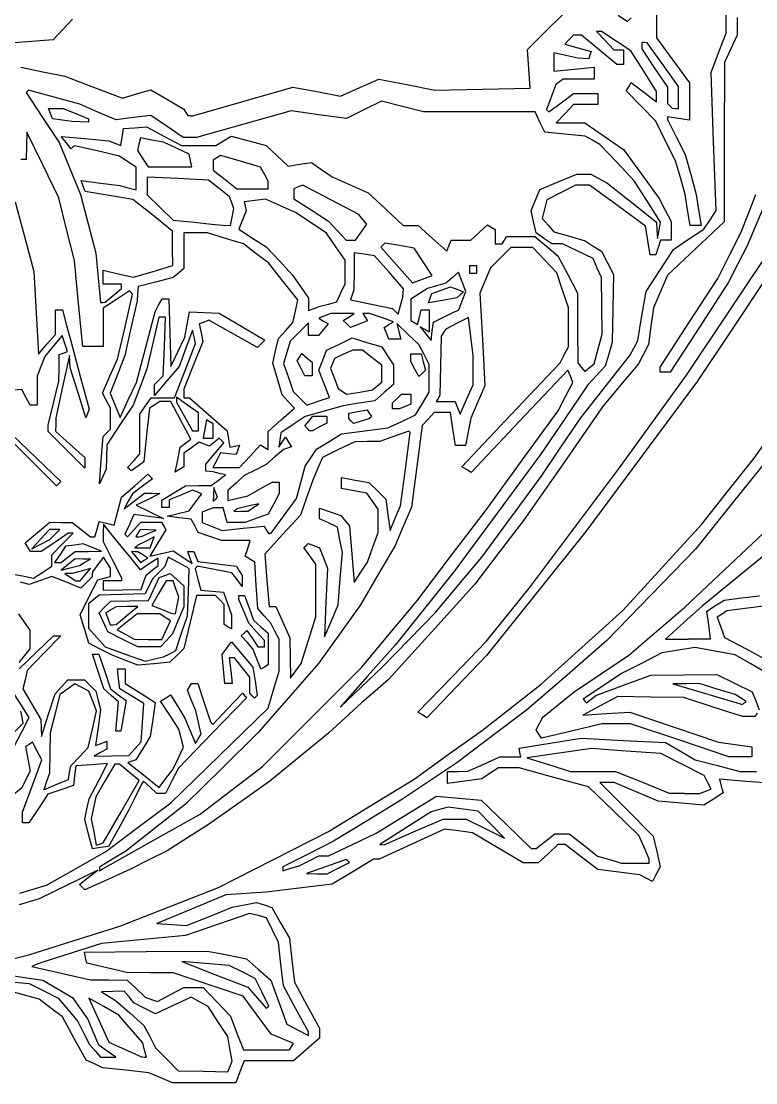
# Model space of a CAD drawing. Extents: x 6 to 570, y 20 to 823.
# Drawn here: x 351.6 to 488, y 41.5 to 238.6 of the extents above; entities that cross this region are included whole.
import ezdxf

# ---------------------------------------------------------------- set-up
doc = ezdxf.new("R2010")
doc.units = 0
doc.layers.add('Layer_1', color=7, linetype='CONTINUOUS')

msp = doc.modelspace()

# ---------------------------------------------------------------- linework, layer by layer
at = {"layer": 'Layer_1', "color": 7}
for points in [[(361.080067, 239.054989), (357.479407, 235.186436), (353.464935, 234.868241), (349.45038, 234.550856)], [(484.481798, 239.319949), (484.481798, 237.678034), (484.481798, 236.036119), (483.315405, 233.506789), (482.149013, 230.977466), (482.124938, 216.194276), (482.100863, 201.411086), (476.851853, 196.465166), (471.60285, 191.519171), (470.294235, 188.457754), (468.985538, 185.396336), (468.504233, 182.003786), (468.02292, 178.611161), (467.10321, 176.832566), (466.183418, 175.053971), (462.85314, 171.040939), (459.52287, 167.027831), (452.176673, 156.482981), (444.830475, 145.938124), (440.309303, 140.037866), (435.788205, 134.137526), (427.784805, 125.280304), (419.781413, 116.423164), (417.265665, 114.253016), (414.749918, 112.082944), (411.6885, 109.250051), (408.627082, 106.417234), (403.184512, 101.983076), (397.742017, 97.548926), (391.959315, 93.444461), (386.176695, 89.339974), (382.434937, 86.981299), (378.693172, 84.622624), (375.29163, 82.893724), (371.89008, 81.164824), (367.645957, 79.244299), (363.401917, 77.323774), (362.894092, 77.831599), (362.386267, 78.339424), (364.076872, 79.678924), (365.76756, 81.018499), (360.32499, 78.337924), (354.882495, 75.657349), (351.187342, 74.570749)], [(351.491325, 230.103761), (355.573215, 229.278304), (359.655105, 228.452929), (365.012587, 226.400734), (370.369987, 224.348456), (373.007782, 225.139121), (375.645585, 225.929786), (378.705157, 224.136731), (381.764722, 222.343751), (382.145595, 221.727454), (382.526467, 221.111951), (382.997325, 221.111951), (382.995315, 221.109064), (383.46618, 221.109064), (392.746455, 223.761169), (402.026805, 226.413274), (406.435252, 225.584846), (410.843692, 224.756411), (414.42378, 226.336376), (418.003875, 227.916341), (423.184335, 226.869514), (428.364802, 225.822604), (437.208922, 226.017056), (446.053042, 226.211509), (445.818412, 229.815386), (445.583782, 233.419339), (448.880152, 236.693044), (452.176597, 239.966674)], [(469.539758, 239.820266), (469.531733, 237.684101), (469.523708, 235.547854), (472.585125, 231.389231), (475.646543, 227.230601), (475.646543, 223.753766), (475.646543, 220.276849), (473.605598, 220.576564), (471.564653, 220.876271), (471.564653, 220.631201), (471.564653, 220.386131), (473.205443, 217.148179), (474.846233, 213.910226), (475.880685, 210.197554), (476.915138, 206.484881), (477.361095, 203.593571), (477.807045, 200.702261), (476.786573, 200.702261), (475.7661, 200.702261), (475.3089, 203.593571), (474.851693, 206.484881), (473.960828, 209.596196), (473.069963, 212.707511), (471.227408, 216.399371), (469.384935, 220.091231), (466.653683, 222.919069), (463.922438, 225.746981), (464.383658, 226.493456), (464.844878, 227.239924), (467.184173, 225.455704), (469.523468, 223.671409), (469.523468, 224.623901), (469.523468, 225.576319), (467.14938, 229.371746), (464.775293, 233.167264), (462.06156, 234.963056), (459.347903, 236.758924), (458.87463, 236.758924), (458.401358, 236.758924), (459.999158, 235.058111), (461.596965, 233.357374), (462.498833, 233.357374), (463.400708, 233.357374), (463.400708, 231.996694), (463.400708, 230.636089), (462.794858, 230.636089), (462.189, 230.636089), (458.895923, 233.357374), (455.60277, 236.078584), (454.875585, 236.078584), (454.1484, 236.078584), (453.316193, 235.246376), (452.483903, 234.414086), (454.93191, 233.715829), (457.379843, 233.017564), (457.15887, 232.336984), (456.937905, 231.656404), (455.917433, 231.712654), (454.89696, 231.768904), (452.685908, 232.276729), (450.474938, 232.784554), (450.474938, 231.078836), (450.474938, 229.373201), (454.21662, 229.759699), (457.958378, 230.146189), (457.958378, 229.030504), (457.958378, 227.914894), (455.06706, 227.906869), (452.175675, 227.898844), (451.495088, 227.399051), (450.814508, 226.899266), (449.975955, 224.563024), (449.137395, 222.226781), (449.344703, 222.019474), (449.55201, 221.812166), (451.84647, 223.504946), (454.141005, 225.197726), (456.389903, 225.197726), (458.6388, 225.197726), (458.6388, 224.177254), (458.6388, 223.156781), (456.376328, 223.156781), (454.113848, 223.156781), (452.515965, 221.456044), (450.918165, 219.755231), (453.582075, 219.755231), (456.245993, 219.755231), (459.83484, 217.283441), (463.42377, 214.811644), (466.734923, 210.259294), (470.045993, 205.706944), (471.145613, 203.580581), (472.24515, 201.454301), (472.24515, 199.719746), (472.24515, 197.985184), (471.27048, 197.985184), (470.295885, 197.985184), (469.864395, 196.624496), (469.432905, 195.263899), (468.885713, 195.263899), (468.338513, 195.263899), (467.911035, 197.938894), (467.483565, 200.613904), (462.296588, 204.401861), (457.109618, 208.189901), (455.807108, 208.189901), (454.50468, 208.189901), (451.821398, 206.820941), (449.138115, 205.452064), (448.706633, 203.732126), (448.275143, 202.012189), (449.387213, 200.783441), (450.499208, 199.554619), (453.37959, 198.711079), (456.259973, 197.867621), (457.77654, 196.899544), (459.293108, 195.931384), (460.411853, 193.767896), (461.530673, 191.604499), (461.413358, 185.320954), (461.296043, 179.037499), (460.662068, 176.827091), (460.028085, 174.616684), (458.39742, 172.864684), (456.766673, 171.112684), (452.39013, 164.649724), (448.013595, 158.186756), (439.959015, 147.301691), (431.904428, 136.416626), (426.447795, 129.613526), (420.99108, 122.810351), (415.878833, 117.027649), (410.76651, 111.245021), (414.69147, 114.986704), (414.686452, 114.979369), (418.61133, 118.721051), (423.595657, 123.823414), (428.579902, 128.925776), (432.847402, 134.028139), (437.11491, 139.130501), (442.612928, 146.614016), (448.110863, 154.097456), (451.79139, 159.539951), (455.471925, 164.982521), (460.017683, 170.765141), (464.563373, 176.547844), (465.300195, 177.957064), (466.037025, 179.366359), (466.828493, 183.913414), (467.619968, 188.460379), (470.147363, 192.368711), (472.674675, 196.276954), (475.50291, 198.146591), (478.33107, 200.016146), (479.469983, 201.754324), (480.608813, 203.492419), (480.137145, 216.297259), (479.665478, 229.102181), (481.055333, 232.758844), (482.44518, 236.415589), (482.445503, 238.257746), (482.445825, 240.099979)], [(462.392655, 239.747719), (464.151967, 238.594984), (464.82933, 239.272354)], [(351.310845, 76.724374), (356.2431, 78.196174), (361.753972, 81.333874), (367.264845, 84.471424), (373.295032, 88.997224), (379.325303, 93.522881), (388.362593, 102.297176), (397.399957, 111.071396), (398.421562, 114.511511), (399.443152, 117.951544), (399.443152, 120.934219), (399.443152, 123.916894), (398.677402, 125.402846), (397.912447, 126.888874), (396.712462, 128.249479), (395.512485, 129.610166), (395.219205, 133.916156), (394.925918, 138.222146), (394.050083, 138.763721), (393.174157, 139.305289), (393.63297, 140.750906), (394.091783, 142.196441), (391.42626, 142.196441), (388.760655, 142.196441), (386.603843, 142.948541), (384.446955, 143.700634), (383.780025, 144.946579), (383.113103, 146.192681), (380.903018, 146.456231), (378.692933, 146.719789), (380.733878, 147.238061), (382.774823, 147.756334), (383.947403, 149.332196), (385.119983, 150.908066), (384.251933, 151.240721), (383.38389, 151.574186), (381.20844, 150.659539), (379.033065, 149.744726), (379.033065, 149.032001), (379.033065, 148.318474), (378.352477, 148.318474), (377.671898, 148.318474), (377.671898, 149.008699), (377.671898, 149.698924), (379.88295, 151.047071), (382.09392, 152.395144), (384.475073, 152.419219), (386.85615, 152.443294), (388.176735, 153.442069), (389.497327, 154.440926), (389.027265, 154.526104), (388.557202, 154.611274), (387.876622, 154.781621), (387.196042, 154.951969), (386.515455, 155.037139), (385.834875, 155.122316), (385.834875, 155.750666), (385.834875, 156.379024), (387.516645, 158.377781), (389.198498, 160.376464), (388.770217, 160.804736), (388.341142, 161.233016), (387.436777, 160.482529), (386.532487, 159.732034), (385.581442, 160.096834), (384.630397, 160.461634), (383.191687, 159.453941), (381.752985, 158.446159), (381.752985, 157.164229), (381.752985, 155.882366), (380.966332, 155.396231), (380.179687, 154.910104), (380.635282, 157.226899), (381.090877, 159.543694), (382.085482, 160.286951), (383.080162, 161.030209), (381.225952, 164.533324), (379.37175, 168.036431), (378.351277, 168.029681), (377.330805, 168.022931), (376.356052, 167.405824), (375.3813, 166.788716), (374.84937, 161.811866), (374.317432, 156.835099), (373.15233, 155.983204), (371.987302, 155.131309), (371.65866, 155.459951), (371.330025, 155.788586), (372.459697, 157.036864), (373.589362, 158.285209), (373.589362, 161.992016), (373.589362, 165.698899), (374.648407, 167.210974), (375.707452, 168.722959), (377.879932, 168.730984), (380.05233, 168.739009), (381.985042, 173.770819), (383.917755, 178.802711), (383.661427, 180.055324), (383.405107, 181.307854), (382.163827, 177.906304), (380.922547, 174.504679), (378.61644, 171.840199), (376.310332, 169.175636), (376.310332, 170.173369), (376.310332, 171.171184), (377.118187, 171.978964), (377.925967, 172.786826), (378.15819, 178.237834), (378.390405, 183.688924), (377.74518, 183.688924), (377.099955, 183.688924), (376.008847, 178.891579), (374.917665, 174.094159), (373.637497, 170.724986), (372.35733, 167.355821), (369.911887, 163.671596), (367.466527, 159.987529), (367.418302, 157.721681), (367.370077, 155.455909), (366.725655, 154.095229), (366.081232, 152.734624), (366.437992, 157.126834), (366.79476, 161.519119), (367.470517, 162.194884), (368.146282, 162.875471), (368.146282, 164.825051), (368.146282, 166.774714), (367.392578, 168.182644), (366.638872, 169.590574), (368.054355, 172.730014), (369.469845, 175.869454), (370.860255, 181.924151), (372.250665, 187.978849), (371.963813, 188.265701), (371.676953, 188.552561), (369.23955, 186.973159), (366.802148, 185.393839), (366.794123, 181.822189), (366.786098, 178.250531), (364.891155, 178.250531), (362.99613, 178.250531), (362.22636, 186.244204), (361.456583, 194.237876), (359.991038, 200.051276), (358.5255, 205.864676), (355.56966, 211.956814), (352.613828, 218.048959), (352.557578, 215.497774), (352.501328, 212.946596), (351.987878, 212.946596), (351.474428, 212.946596)], [(490.816598, 207.512411), (486.363, 196.967554), (484.646032, 193.566004), (482.92899, 190.164379), (477.513975, 181.830574), (472.098967, 173.496686), (471.147353, 173.496686), (470.195828, 173.496686), (470.195828, 173.942644), (470.195828, 174.388594), (475.54302, 182.616416), (480.890138, 190.844239), (483.036825, 195.097436), (485.183588, 199.350559), (486.589433, 202.917311), (487.99527, 206.483981)], [(350.445278, 205.123189), (352.17036, 198.660221), (353.895443, 192.197179), (354.32613, 184.495099), (354.756818, 176.792944), (356.350928, 178.648114), (357.94503, 180.503284), (357.94503, 182.778619), (357.94503, 185.053871), (358.599098, 185.053871), (359.253165, 185.053871), (360.008475, 182.162554), (360.763785, 179.271244), (362.462753, 172.948496), (364.161795, 166.625741), (363.871725, 165.805106), (363.581655, 164.984629), (362.124473, 169.648429), (360.667365, 174.312154), (360.595065, 175.431056), (360.522765, 176.549959), (359.262443, 170.767256), (358.002203, 164.984629), (357.970028, 163.744234), (357.937853, 162.503996), (360.659063, 160.061051), (363.380348, 157.618106), (363.380348, 156.635321), (363.380348, 155.652529), (359.978798, 159.071996), (356.577173, 162.491546), (356.585198, 163.058029), (356.593223, 163.624511), (357.578903, 167.706401), (358.5645, 171.788291), (358.588575, 174.282821), (358.61265, 176.777276), (359.38323, 177.034399), (360.153803, 177.291529), (359.678123, 178.790419), (359.202435, 180.289391), (357.56607, 178.344701), (355.929773, 176.400019), (355.22991, 174.560359), (354.53004, 172.720699), (354.53004, 170.043686), (354.53004, 167.366749), (353.873565, 167.366749), (353.217083, 167.366749), (352.439273, 168.819919), (351.66147, 170.273006), (346.802573, 169.851964)], [(489.852922, 190.846271), (483.468225, 181.296979), (477.08352, 171.747686), (466.740187, 157.826119), (456.39678, 143.904544), (447.175485, 132.396506), (437.954107, 120.888469), (432.433432, 115.100861), (426.912757, 109.313179), (426.06705, 109.835471), (425.221342, 110.358559), (431.566192, 116.926864), (437.911042, 123.495094), (442.030537, 128.597456), (446.150025, 133.699819), (454.311075, 144.584884), (462.472125, 155.469949), (468.787965, 164.188961), (475.103722, 172.908056), (483.593895, 185.618884), (492.084142, 198.329794)], [(347.52723, 63.916114), (352.956945, 65.302339), (361.405253, 67.940689), (369.853643, 70.578964), (379.037895, 74.192839), (388.222148, 77.806564), (398.426873, 83.001739), (408.631598, 88.196914), (416.582445, 93.047194), (424.533285, 97.897496), (430.869053, 102.452734), (437.20482, 107.007979), (442.647398, 111.263194), (448.089893, 115.518401), (455.67144, 122.361026), (463.252988, 129.203659), (470.589458, 137.236226), (477.925928, 145.268869), (482.781855, 151.391704), (487.637775, 157.514539), (492.385703, 164.162074)], [(349.803728, 161.877896), (354.377693, 157.540166), (358.951658, 153.202429), (358.533023, 152.779781), (358.114388, 152.357126), (353.39973, 157.071709), (348.685148, 161.786374)], [(490.55892, 157.805644), (483.659722, 149.219614), (476.760525, 140.633666), (468.548857, 132.132806), (460.337182, 123.631871), (452.85375, 117.178069), (445.370227, 110.724259), (438.907267, 105.830089), (432.4443, 100.936001), (427.262872, 97.454741), (422.081445, 93.973489), (415.809712, 90.170486), (409.537905, 86.367461), (404.833612, 83.998436), (400.129312, 81.629411), (400.129312, 81.251711), (400.129312, 80.874086), (401.660017, 81.346511), (401.659275, 81.350389), (403.189987, 81.822889), (405.027, 82.757164), (406.864087, 83.691439), (407.748285, 83.692039), (408.632482, 83.692489), (413.054258, 85.784389), (417.47604, 87.876214), (423.092572, 91.320514), (428.709112, 94.764776), (432.84114, 94.390339), (436.97325, 94.015894), (441.615435, 89.534239), (446.257702, 85.052539), (446.726955, 85.052539), (447.196215, 85.052539), (448.925955, 86.413189), (450.655695, 87.773839), (451.99677, 87.773839), (453.337852, 87.773839), (455.96778, 85.690864), (458.5977, 83.607889), (460.823378, 82.969864), (463.049048, 82.331914), (465.604733, 82.331914), (468.16041, 82.331914), (468.16041, 82.694239), (468.16041, 83.056639), (467.213543, 85.245889), (466.266675, 87.435064), (461.600948, 91.941281), (456.935213, 96.447589), (450.47217, 98.238724), (444.009203, 100.029851), (442.114418, 100.023101), (440.219633, 100.016351), (438.668678, 99.000139), (437.11764, 97.983926), (433.930395, 97.546811), (430.743068, 97.109696), (430.743068, 98.222651), (430.743068, 99.335531), (432.613905, 99.351581), (434.484825, 99.367631), (437.45046, 100.713371), (440.416095, 102.059029), (442.382715, 102.059029), (444.349335, 102.059029), (444.178988, 102.866569), (444.00864, 103.674109), (449.79135, 104.592214), (455.574053, 105.510319), (463.397618, 105.108551), (471.221265, 104.706791), (473.967945, 103.098791), (476.714543, 101.490784), (480.869235, 100.414219), (485.024003, 99.337586), (488.074005, 99.337586)], [(350.430277, 135.895039), (352.146038, 135.567199), (353.861798, 135.239366), (355.563818, 136.354571), (357.265838, 137.469776), (357.265838, 138.526894), (357.265838, 139.584004), (359.25447, 141.572644), (361.243102, 143.561276), (360.773048, 143.561276), (360.302985, 143.561276), (357.800017, 141.860464), (355.297125, 140.159651), (354.28083, 140.159651), (353.26446, 140.159651), (352.76949, 140.960764), (352.27452, 141.761869), (354.574605, 143.682049), (356.874682, 145.602304), (358.941337, 145.586254), (361.008, 145.570204), (362.708812, 144.239899), (364.409542, 142.909504), (364.84023, 142.893454), (365.270917, 142.877404), (365.650185, 144.327919), (366.029445, 145.778441), (367.421782, 145.414444), (368.814127, 145.050446), (369.512385, 147.643654), (370.21065, 150.236854), (372.65376, 152.381861), (375.096787, 154.526936), (375.534705, 154.089019), (375.972622, 153.651101), (374.092462, 152.281496), (372.212302, 150.911899), (371.455387, 149.497939), (370.698465, 148.083904), (372.57798, 149.562379), (374.457502, 151.040696), (375.896452, 151.000496), (377.335477, 150.960296), (375.134467, 149.864614), (372.93354, 148.769014), (375.474682, 147.535444), (378.015735, 146.301716), (375.251137, 146.672141), (372.486465, 147.042566), (371.65401, 145.215521), (370.821487, 143.388394), (371.077807, 143.132066), (371.334135, 142.875739), (372.56931, 144.240604), (373.804395, 145.605386), (375.69975, 145.605386), (377.59509, 145.605386), (378.02337, 144.912746), (378.45165, 144.220114), (376.940385, 141.774754), (375.429037, 139.329484), (377.600475, 139.805966), (379.771995, 140.283259), (381.55035, 139.117916), (383.32878, 137.952731), (382.904527, 139.057894), (382.48026, 140.162974), (383.066032, 140.162974), (383.6526, 140.162974), (384.005347, 139.244389), (384.358095, 138.325886), (387.938985, 137.901619), (391.5198, 137.477366), (392.07102, 136.608919), (392.622232, 135.740636), (392.614207, 134.720164), (392.606182, 133.699691), (391.643085, 134.971339), (390.67998, 136.243076), (387.469995, 136.842499), (384.260002, 137.441929), (384.05511, 137.237029), (383.85021, 137.032129), (384.382942, 135.025339), (384.915682, 133.018624), (387.028942, 132.809704), (389.142202, 132.600791), (389.875822, 130.497491), (390.609435, 128.394199), (390.609435, 127.094899), (390.609435, 125.795689), (389.928847, 126.215929), (389.248267, 126.636169), (389.248267, 128.500901), (389.248267, 130.365634), (388.431893, 131.182016), (387.61551, 131.998391), (385.880707, 131.991641), (384.145905, 131.984891), (382.963687, 127.084534), (381.78138, 122.184334), (380.48868, 120.891544), (379.195972, 119.598844), (376.228402, 119.345734), (376.220588, 119.346034), (373.253018, 119.092916), (370.807988, 120.029186), (368.36295, 120.965449), (366.241973, 122.062256), (364.120995, 123.158981), (363.329528, 125.801284), (362.53806, 128.443504), (364.154025, 131.686594), (365.769908, 134.929609), (366.96048, 135.242179), (368.150978, 135.554749), (368.142953, 136.326124), (368.134928, 137.097506), (367.492118, 138.114686), (366.8493, 139.131866), (365.8236, 137.774479), (364.797908, 136.417249), (364.773833, 135.955226), (364.749758, 135.493999), (363.698505, 134.442671), (362.64726, 133.391426), (359.96655, 134.464046), (357.285848, 135.536666), (355.154505, 134.793409), (353.023163, 134.050151), (351.407685, 134.455931)], [(488.194777, 110.161301), (487.809892, 109.537774), (486.65949, 109.545799), (485.509087, 109.553824), (480.066517, 111.298189), (474.624022, 113.042561), (468.501187, 113.138179), (462.378352, 113.233796), (459.101587, 111.519806), (455.824747, 109.805891), (460.200727, 110.084711), (464.576707, 110.363539), (472.823572, 107.556994), (481.070437, 104.750374), (484.140128, 104.329331), (487.209818, 103.908281), (487.209818, 102.980299), (487.209818, 102.052226), (485.08017, 102.052226), (482.950433, 102.052226), (473.833995, 105.113644), (464.717565, 108.175061), (462.060315, 108.175061), (459.403155, 108.175061), (453.777135, 106.831331), (448.151123, 105.487609), (447.65856, 106.284701), (447.165998, 107.081794), (447.798375, 108.262811), (448.430745, 109.443829), (451.322858, 111.771949), (454.21497, 114.100069), (459.317332, 117.523879), (464.419695, 120.947764), (469.61181, 125.398309), (474.803932, 129.848771), (485.259112, 139.683641), (495.714217, 149.518504)], [(489.598395, 139.481501), (483.815685, 134.763941), (478.032983, 130.046389), (474.631432, 126.971471), (471.22989, 123.896471), (475.407398, 123.928646), (475.402553, 123.934864), (479.580143, 123.966964), (479.233822, 126.547796), (478.88751, 129.128546), (480.49857, 130.135999), (482.109713, 131.143459), (485.377552, 131.557271), (488.645393, 131.971084)], [(351.04953, 128.586769), (352.10865, 127.074784), (353.167688, 125.562791), (353.167688, 123.828154), (353.167688, 122.093591), (351.106418, 119.593031)], [(489.401199, 130.033789), (486.010501, 129.583819), (482.619879, 129.133841), (481.707001, 128.569774), (480.794199, 128.005699), (481.462734, 126.103759), (482.131261, 124.201991), (486.150879, 122.079731), (490.170496, 119.957546)], [(351.207525, 118.405354), (354.394927, 121.459699), (357.58242, 124.513961), (358.249342, 124.513961), (358.916265, 124.513961), (355.79868, 121.282526), (352.681177, 118.051001), (352.27701, 116.368826), (351.872835, 114.686734), (353.549542, 111.825716), (355.226257, 108.964616), (355.290532, 107.384974), (355.354807, 105.805331), (356.600992, 109.775771), (357.84717, 113.746211), (359.025457, 115.048241), (360.203737, 116.350189), (361.750522, 116.350189), (363.297217, 116.350189), (364.365337, 115.282226), (365.433382, 114.214106), (365.857642, 112.524701), (366.281902, 110.835214), (365.837557, 107.482924), (365.393205, 104.130626), (366.435375, 104.530781), (367.477537, 104.930936), (367.477537, 104.211784), (367.477537, 103.492639), (366.30729, 102.837761), (365.13696, 102.182891), (368.340202, 102.231116), (371.543362, 102.279341), (372.68685, 103.542874), (373.830345, 104.806414), (374.083455, 108.367541), (374.336565, 111.928586), (372.098032, 113.298431), (369.8595, 114.668276), (369.64416, 116.529956), (369.428812, 118.391636), (370.154392, 118.391636), (370.879972, 118.391636), (370.879972, 117.039469), (370.879972, 115.687459), (373.670602, 113.925739), (376.461315, 112.164101), (375.992055, 108.984971), (375.522802, 105.805751), (374.196105, 103.642834), (372.869407, 101.479916), (372.114105, 101.228411), (371.359597, 100.976906), (374.258857, 98.680609), (377.158125, 96.384386), (378.425842, 98.033771), (379.69356, 99.683081), (380.699572, 101.764279), (381.705577, 103.845319), (381.280515, 105.506044), (380.855452, 107.166596), (379.14435, 109.770326), (377.433337, 112.374064), (378.375787, 112.956619), (379.318312, 113.539166), (380.64204, 111.373436), (381.96576, 109.207706), (382.943962, 106.880059), (383.922255, 104.552419), (384.457402, 105.418376), (384.992542, 106.284409), (384.479895, 108.426439), (383.967247, 110.568304), (383.20149, 112.496276), (382.43574, 114.424249), (382.820625, 115.047776), (383.20551, 115.671311), (383.791275, 115.671311), (384.377047, 115.671311), (385.54392, 112.099661), (386.710717, 108.528004), (386.918025, 108.286144), (387.125332, 108.044284), (389.889202, 110.949656), (392.65308, 113.855111), (393.05163, 113.456561), (393.450172, 113.058019), (387.097612, 106.491641), (380.74497, 99.925339), (379.53816, 97.593844), (378.33135, 95.262424), (377.551132, 95.262424), (376.770915, 95.262424), (375.522637, 96.392096), (374.274367, 97.521851), (374.087955, 97.242221), (373.901535, 96.962599), (372.73458, 94.581439), (371.567707, 92.200361), (369.680235, 88.798811), (367.792762, 85.397186), (366.312832, 85.185086), (364.83291, 84.972911), (364.095277, 87.711086), (363.357645, 90.449261), (363.773872, 92.345561), (364.190092, 94.241951), (365.899342, 97.515739), (367.608675, 100.789609), (364.651875, 100.577479), (361.695, 100.365349), (361.483672, 98.533646), (361.272345, 96.701771), (358.90035, 95.919146), (356.528355, 95.136514), (354.76953, 92.478701), (353.010615, 89.820911), (352.42083, 89.820911), (351.831045, 89.820911), (351.831045, 90.802511), (351.831045, 91.783961), (353.625472, 96.624956), (355.419817, 101.466011), (354.543412, 103.103674), (353.666932, 104.741329), (353.028135, 104.346799), (352.389337, 103.952269), (352.820025, 101.658619), (353.250712, 99.364886), (352.453612, 97.824694), (351.65652, 96.284426), (349.872945, 94.818401)], [(489.904995, 117.663424), (487.026135, 119.333059), (484.147358, 121.002694), (480.4056, 121.667209), (476.663843, 122.331716), (473.602425, 121.837556), (470.541007, 121.343389), (466.852283, 119.454386), (463.16355, 117.565226), (459.52866, 115.151771), (455.89377, 112.738391), (456.228037, 112.404131), (456.562297, 112.069864), (457.42914, 112.768121), (458.295975, 113.466386), (463.398337, 115.346786), (468.5007, 117.227186), (474.623535, 117.267386), (480.74637, 117.307586), (484.03302, 115.703194), (487.319745, 114.098884), (487.9497, 112.441781), (488.579662, 110.784836)], [(350.327423, 104.108051), (351.688747, 106.719896), (353.050155, 109.331741), (351.682882, 111.491209), (350.31561, 113.650676)], [(351.457553, 110.510344), (351.673703, 109.385734), (351.889853, 108.261124), (350.40213, 106.773409)], [(491.234844, 97.119131), (486.238704, 97.496786), (481.242646, 97.874441), (481.568071, 96.630026), (481.893496, 95.385611), (480.108234, 94.215844), (478.322971, 93.046159), (474.091224, 93.431854), (469.859476, 93.817541), (465.777586, 95.548406), (461.695696, 97.279196), (460.352131, 97.295246), (459.008559, 97.311296), (463.972479, 92.313956), (468.936474, 87.316601), (469.577686, 84.463301), (470.218891, 81.610076), (469.500541, 80.267726), (468.782199, 78.925451), (467.620224, 79.545776), (466.458249, 80.166101), (462.540601, 80.653826), (458.623029, 81.142376), (455.608216, 83.444351), (452.593404, 85.746326), (451.907199, 85.746326), (451.220994, 85.746326), (449.385826, 84.045551), (447.550584, 82.344776), (446.158801, 82.344776), (444.767026, 82.344776), (440.060634, 85.140776), (435.354249, 87.936776), (432.774864, 88.282301), (430.195561, 88.628576), (424.113144, 85.826801), (418.030726, 83.025026), (417.502014, 83.025026), (416.973294, 83.025026), (413.142586, 80.712701), (409.311871, 78.400526), (403.189044, 77.658026), (397.066209, 76.915601), (393.324451, 76.655276), (389.582769, 76.394876), (383.175166, 73.756676), (376.767564, 71.118476), (379.529589, 70.912826), (382.291689, 70.707101), (386.524404, 72.426926), (390.757111, 74.146901), (393.002154, 74.567951), (395.247114, 74.989001), (396.664689, 74.539001), (398.082256, 74.089076), (399.730201, 71.242901), (401.378146, 68.396651), (401.843386, 64.314776), (402.308619, 60.232901), (404.620111, 55.957526), (406.931679, 51.682151), (406.931679, 50.755601), (406.931679, 49.828976), (404.526909, 47.717576), (402.122124, 45.606101), (397.532566, 45.606101), (392.943174, 45.606101), (392.172601, 43.565201), (391.402021, 41.524226), (385.538401, 41.524226), (379.674781, 41.524226), (377.485666, 42.438251), (375.296476, 43.352201), (370.988476, 43.839101), (366.680394, 44.326001), (365.165109, 45.016226), (363.649749, 45.706451), (361.432914, 49.739051), (359.215996, 53.771501), (357.051474, 55.404701), (354.887026, 57.037751), (352.165741, 57.781001), (349.444531, 58.524251)]]:
    msp.add_lwpolyline(points, dxfattribs=at)
for points in [[(473.039153, 222.469669), (473.605643, 222.469669), (473.605643, 224.501456), (473.605643, 226.533319), (470.71425, 230.587646), (467.822932, 234.641981), (467.3127, 234.682181), (466.80246, 234.722381), (466.80246, 234.110096), (466.80246, 233.497819), (469.183537, 229.959506), (471.564697, 226.421201), (471.564697, 224.902226), (471.564697, 223.383169), (472.017877, 222.929179), (472.471065, 222.475991)], [(457.103557, 174.316631), (457.949018, 175.007659), (458.697098, 177.784466), (459.445177, 180.561356), (459.388927, 185.823379), (459.332677, 191.085401), (458.54121, 192.821809), (457.749735, 194.558224), (454.918372, 195.928871), (452.08692, 197.299519), (451.09248, 197.299519), (450.097965, 197.299519), (448.63989, 198.320876), (447.18174, 199.342151), (446.723737, 201.427204), (446.265727, 203.512264), (447.064425, 205.440154), (447.86313, 207.368044), (451.301077, 208.796786), (454.7391, 210.225529), (456.053662, 210.225529), (457.368307, 210.225529), (458.854342, 209.434061), (460.340295, 208.642594), (464.932417, 204.983269), (469.524547, 201.323876), (469.616947, 199.822174), (469.709355, 198.320389), (469.999425, 199.816871), (470.289495, 201.313271), (467.83329, 205.152896), (465.377167, 208.992521), (462.206392, 212.382341), (459.035617, 215.772161), (457.646482, 216.549964), (456.257355, 217.327774), (452.521785, 217.689356), (448.78605, 218.050946), (447.892455, 219.921784), (446.998942, 221.792621), (436.634077, 221.792621), (426.269212, 221.792621), (422.35839, 222.811331), (418.447492, 223.829951), (415.213792, 222.191329), (411.980025, 220.552631), (406.83234, 221.294276), (401.684662, 222.035929), (392.89446, 219.533201), (384.10425, 217.030556), (382.885552, 217.030556), (381.66741, 217.030556), (378.664732, 219.096409), (375.66213, 221.162261), (372.419362, 220.739606), (369.176587, 220.316959), (365.801317, 221.772619), (362.425965, 223.228196), (357.684862, 224.542031), (352.94376, 225.855874), (352.72119, 225.633296), (352.498612, 225.410719), (355.548697, 220.766929), (358.59879, 216.123056), (360.603412, 211.304096), (362.608117, 206.485219), (364.032285, 201.042724), (365.45652, 195.600229), (365.883195, 191.008106), (366.309862, 186.415976), (366.72207, 186.440051), (367.134277, 186.464126), (368.664982, 187.741084), (370.195695, 189.018041), (370.195695, 189.418999), (370.195695, 189.819956), (368.494957, 189.819956), (366.794145, 189.819956), (366.794145, 191.108321), (366.794145, 192.396611), (369.602452, 191.765846), (372.410677, 191.135081), (376.06542, 192.197501), (379.720155, 193.259996), (379.688055, 196.472471), (379.65588, 199.684954), (375.989977, 202.617161), (372.324067, 205.549459), (367.894897, 206.283071), (363.465727, 207.016684), (363.07602, 208.032019), (362.686312, 209.047264), (366.2709, 208.579616), (369.855487, 208.111969), (371.3862, 207.735919), (372.916905, 207.359869), (372.916905, 209.458909), (372.916905, 211.557866), (371.382825, 212.563076), (369.848737, 213.568196), (365.643187, 214.549301), (361.437555, 215.530399), (361.151505, 215.244341), (360.865447, 214.958291), (359.9181, 216.106601), (358.970827, 217.254994), (363.401205, 216.844399), (367.831657, 216.433796), (368.959725, 216.000701), (370.08771, 215.567599), (370.311892, 217.135271), (370.536075, 218.702944), (372.67272, 218.874094), (374.809282, 219.045244), (378.055987, 217.318961), (381.3027, 215.592671), (384.499267, 215.568596), (387.69576, 215.544521), (389.125305, 216.437314), (390.55485, 217.330024), (393.811605, 216.463106), (397.06836, 215.596106), (399.109305, 213.665644), (401.15025, 211.735106), (403.325302, 212.075794), (405.500355, 212.416489), (407.407192, 211.076696), (409.31403, 209.736911), (412.656757, 208.272566), (415.999485, 206.808229), (419.26074, 203.757739), (422.521912, 200.707249), (423.909757, 200.707249), (425.29752, 200.707249), (427.944157, 198.316211), (430.590795, 195.925174), (430.986127, 196.955606), (431.38146, 197.985964), (433.229805, 197.985964), (435.078143, 197.985964), (436.602345, 199.417924), (438.12654, 200.849801), (438.856943, 200.398219), (439.587345, 199.946636), (439.587345, 198.626134), (439.587345, 197.305706), (440.227755, 197.305706), (440.868158, 197.305706), (441.288398, 197.986286), (441.708645, 198.666874), (444.337523, 198.666874), (446.96649, 198.666874), (449.093085, 196.877509), (451.219605, 195.088069), (453.050835, 191.605039), (454.881975, 188.122016), (454.887975, 181.658966), (454.893975, 175.196006), (455.574555, 174.414176), (456.255143, 173.632354), (457.100685, 174.323381)], [(362.544652, 219.979961), (361.01394, 220.036211), (359.200635, 220.271644), (357.38733, 220.507076), (357.01128, 221.487934), (356.63523, 222.468791), (357.996398, 222.468791), (359.357483, 222.468791), (361.71678, 221.483036), (364.076003, 220.497274), (364.076003, 220.207204), (364.076003, 219.917134), (362.54529, 219.973384)], [(379.170398, 211.584604), (383.223923, 211.584604), (383.003753, 212.775184), (382.78359, 213.965756), (380.402513, 215.080249), (378.02136, 216.194726), (375.855225, 216.585244), (373.68909, 216.975754), (373.437593, 215.811206), (373.186088, 214.646584), (374.15136, 213.115879), (375.116708, 211.585166)], [(394.519425, 207.510266), (397.410818, 207.502691), (397.410818, 208.227469), (397.410818, 208.952246), (396.714165, 210.253871), (396.017513, 211.555496), (392.300985, 212.635909), (388.58445, 213.716329), (387.895035, 213.290456), (387.205613, 212.864591), (387.205613, 211.933631), (387.205613, 211.002589), (389.416665, 209.260076), (391.62771, 207.517474), (394.519028, 207.509899)], [(388.997625, 200.799574), (390.449025, 200.699944), (390.750345, 202.277336), (391.051665, 203.854811), (390.65955, 204.942454), (390.267427, 206.030104), (388.29768, 207.574069), (386.327925, 209.117951), (380.644132, 209.416061), (374.960347, 209.714171), (374.960347, 208.061486), (374.960347, 206.408884), (377.373562, 204.069911), (379.786777, 201.730939), (383.666422, 201.315521), (387.546142, 200.900096)], [(412.797855, 197.978336), (413.661158, 197.978336), (414.700838, 199.462676), (415.74051, 200.947024), (414.99243, 201.848494), (414.244358, 202.749964), (409.05915, 205.470686), (403.87386, 208.191491), (403.023495, 207.868474), (402.17313, 207.545464), (402.17313, 206.618201), (402.17313, 205.690931), (405.404573, 203.594306), (408.63609, 201.497674), (410.2854, 199.737964), (411.93471, 197.978336)], [(405.977888, 185.322626), (407.061592, 185.738854), (408.613837, 186.128561), (410.166083, 186.518269), (410.931832, 188.198749), (411.69759, 189.879236), (411.69759, 192.070444), (411.69759, 194.261561), (409.992442, 196.770881), (408.287287, 199.280276), (405.400312, 201.213874), (402.513337, 203.147546), (399.728175, 204.360386), (396.943005, 205.573301), (394.965945, 205.347514), (392.988877, 205.121719), (393.151192, 204.294979), (393.3135, 203.468149), (392.657025, 201.742106), (392.00055, 200.015981), (394.53558, 198.388931), (397.070527, 196.761881), (399.515002, 194.138704), (401.959477, 191.515451), (403.426785, 189.369484), (404.894175, 187.223516), (404.894175, 186.065156), (404.894175, 184.906886)], [(389.6304, 155.798914), (392.102678, 155.798914), (394.05756, 157.891601), (396.01245, 159.984296), (396.71151, 159.552004), (397.410578, 159.119704), (397.410578, 160.790149), (397.410578, 162.460586), (399.860918, 164.612014), (402.311258, 166.763449), (401.166075, 168.028834), (400.0209, 169.294301), (399.159443, 172.211966), (398.297903, 175.129714), (398.817788, 177.435341), (399.337665, 179.740961), (400.681635, 181.205861), (402.02568, 182.670844), (402.470835, 184.780571), (402.915983, 186.890216), (400.191968, 190.336361), (397.468027, 193.782424), (395.162242, 195.541166), (392.856457, 197.299841), (389.520555, 198.311876), (386.18466, 199.323829), (383.973608, 199.331329), (381.762637, 199.338829), (381.762637, 196.020604), (381.762637, 192.702304), (380.764417, 191.873869), (379.766205, 191.045441), (376.512428, 190.215724), (373.25865, 189.386006), (373.178295, 188.069516), (373.09794, 186.753026), (371.939505, 181.650664), (370.78107, 176.548301), (369.43131, 173.053384), (368.081475, 169.558391), (368.998852, 167.310131), (369.916237, 165.061879), (371.4459, 168.315986), (372.975487, 171.570086), (374.718165, 178.141046), (376.460917, 184.712081), (377.09088, 185.902661), (377.720842, 187.093159), (378.351608, 187.093159), (378.982372, 187.093159), (379.179232, 180.800299), (379.376092, 174.507356), (380.67507, 177.228641), (381.974122, 179.949851), (382.394362, 182.331004), (382.814602, 184.712081), (385.564897, 184.585129), (388.315192, 184.458169), (392.55393, 181.933181), (396.79275, 179.408119), (396.12663, 178.741999), (395.46051, 178.075879), (390.946807, 180.600056), (386.433187, 183.124241), (385.538707, 182.781139), (384.644227, 182.438036), (384.96081, 180.781249), (385.2774, 179.124394), (383.51592, 174.721496), (381.754522, 170.318516), (381.754522, 169.521424), (381.754522, 168.724331), (382.276005, 168.724331), (382.798297, 168.724331), (386.31258, 165.650059), (389.826937, 162.575869), (390.05916, 161.057929), (390.291375, 159.540079), (391.189387, 159.731321), (392.087407, 159.922556), (391.778857, 159.050899), (391.4703, 158.179234), (390.032557, 158.338331), (388.59474, 158.497429), (387.87237, 157.147916), (387.150007, 155.798561)], [(426.067133, 190.734506), (427.882448, 191.419909), (426.195698, 193.968761), (424.50894, 196.517614), (421.799063, 196.975616), (419.089185, 197.433626), (418.71234, 197.055971), (418.334677, 196.678316), (421.293248, 193.363706), (424.251735, 190.049021)], [(366.623002, 81.182464), (367.133235, 81.474964), (375.977363, 86.433889), (384.821483, 91.392814), (390.604103, 95.833144), (396.386813, 100.273399), (405.6024, 109.500401), (414.817988, 118.727396), (419.91786, 124.850231), (425.017808, 130.973066), (431.48238, 139.477054), (437.946878, 147.980966), (444.605415, 157.131709), (451.263878, 166.282541), (452.616128, 168.933116), (453.96837, 171.583774), (453.532868, 172.708301), (453.09816, 173.832911), (444.095423, 164.355611), (435.092685, 154.878161), (434.249153, 155.399644), (433.40553, 155.921126), (442.514738, 165.557441), (451.623938, 175.193831), (452.408175, 176.679784), (453.192413, 178.165736), (453.192413, 181.831001), (453.192413, 185.496266), (452.097615, 188.709229), (451.0029, 191.922191), (448.785818, 194.272969), (446.568743, 196.623754), (444.53085, 196.623754), (442.492883, 196.623754), (440.60412, 194.752834), (438.715283, 192.881996), (437.72205, 190.530011), (436.728735, 188.177936), (437.207633, 179.563301), (437.686538, 170.948666), (436.35831, 167.945831), (435.030015, 164.942989), (434.555933, 162.414866), (434.081857, 159.886744), (433.133857, 159.886744), (432.185947, 159.886744), (431.727135, 162.948161), (431.26833, 166.009579), (429.75015, 166.009579), (428.23206, 166.009579), (427.119585, 164.780276), (426.00711, 163.551049), (425.012992, 155.984764), (424.01895, 148.418486), (422.482215, 144.798296), (420.94548, 141.178031), (417.752692, 135.735544), (414.55998, 130.293049), (410.66073, 124.850471), (406.76148, 119.407984), (401.14671, 112.945016), (395.531865, 106.481966), (388.815945, 99.881599), (382.099958, 93.281396), (376.5387, 88.913764), (370.97745, 84.546139), (368.545028, 83.042914), (366.112523, 81.539539), (366.112523, 81.214939), (366.112523, 80.890264)], [(422.001233, 185.848931), (422.447183, 187.433156), (422.511458, 188.187664), (422.575732, 188.942171), (419.866095, 192.020381), (417.15654, 195.098674), (415.273973, 195.375079), (413.39148, 195.651491), (413.37543, 192.222626), (413.35938, 188.793761), (413.034758, 187.854041), (412.710135, 186.914321), (416.609865, 186.108634), (420.509595, 185.303021), (421.02867, 184.783946), (421.547745, 184.264871), (421.993703, 185.849171)], [(435.508433, 191.855501), (436.189012, 191.855501), (436.189012, 192.536081), (436.189012, 193.216661), (435.508433, 193.216661), (434.827845, 193.216661), (434.827845, 192.536081), (434.827845, 191.855501)], [(427.88952, 181.089034), (428.094412, 182.794264), (430.456365, 183.920561), (432.818235, 185.046934), (433.465875, 186.751369), (434.113515, 188.455796), (433.432935, 190.246369), (432.752348, 192.036934), (431.57913, 191.007139), (430.405905, 189.977344), (428.705093, 189.485591), (427.00428, 188.993839), (425.473568, 188.028566), (423.942863, 187.063219), (423.942863, 185.078119), (423.942863, 183.093011), (424.545503, 182.720179), (425.148143, 182.347346), (425.501693, 183.700316), (425.855243, 185.053286), (426.599303, 185.053286), (427.343363, 185.053286), (427.343363, 182.972246), (427.343363, 180.891124), (426.492998, 181.402166), (425.64255, 181.913201), (426.663023, 180.648221), (427.683495, 179.383151)], [(429.8244, 186.793234), (427.201785, 186.326389), (427.499085, 187.221026), (427.796385, 188.115589), (429.532073, 188.729479), (431.267685, 189.343369), (432.48156, 188.877326), (433.69536, 188.411284), (433.071023, 187.835959), (432.446693, 187.260641)], [(397.733107, 143.552764), (397.974967, 143.552764), (400.344157, 146.784206), (402.713257, 150.015724), (403.518945, 153.015671), (404.32464, 156.015544), (405.36006, 157.595824), (406.395472, 159.176036), (408.727372, 160.617229), (411.059272, 162.058429), (415.36302, 162.591964), (419.66676, 163.125506), (422.22525, 164.339546), (424.783822, 165.553661), (426.061582, 167.649086), (427.339342, 169.744429), (427.342342, 172.329439), (427.345342, 174.914366), (426.385612, 176.751461), (425.425808, 178.588549), (423.364695, 180.547856), (421.303665, 182.507089), (421.682925, 181.058096), (422.062185, 179.609021), (420.94095, 179.609021), (419.819797, 179.609021), (419.401972, 180.698119), (418.98414, 181.787291), (419.829203, 182.309576), (420.674183, 182.831869), (418.466107, 183.601639), (416.258107, 184.371416), (415.639403, 184.371416), (415.02069, 184.371416), (415.444943, 183.685211), (415.869203, 182.998999), (414.294788, 182.395556), (412.720365, 181.792114), (412.04541, 182.429306), (411.370448, 183.066499), (412.385213, 183.708514), (413.40006, 184.349719), (411.244613, 184.357744), (409.089248, 184.365769), (407.956125, 183.931061), (406.823002, 183.496361), (407.68662, 182.962819), (408.550327, 182.429284), (407.660347, 181.356986), (406.77045, 180.284599), (405.833302, 180.284599), (404.896072, 180.284599), (404.896072, 181.459751), (404.896072, 182.634821), (403.190917, 180.929591), (401.485687, 179.224436), (400.89108, 177.150949), (400.296472, 175.077544), (401.192722, 172.470514), (402.088972, 169.863491), (403.354275, 168.598189), (404.619502, 167.333044), (406.7277, 168.068261), (408.835822, 168.803486), (407.844277, 171.327746), (406.852732, 173.851931), (407.559832, 175.711684), (408.266925, 177.571354), (410.639887, 178.702954), (413.01285, 179.834554), (415.76049, 179.011339), (418.508047, 178.188139), (419.610802, 176.505079), (420.71364, 174.822101), (420.71364, 172.999639), (420.71364, 171.177169), (418.9671, 169.674821), (417.220567, 168.172564), (414.289882, 167.705711), (411.35928, 167.238866), (407.83857, 166.245154), (404.31786, 165.251516), (402.060607, 163.730291), (399.803355, 162.209224), (399.592027, 160.872401), (399.3807, 159.535744), (400.012267, 160.458836), (400.643835, 161.381756), (401.18943, 160.498931), (401.735017, 159.616016), (400.997385, 159.370144), (400.259752, 159.124264), (398.66613, 157.734409), (397.072507, 156.344644), (395.031562, 155.309464), (392.990617, 154.274366), (391.459905, 152.874634), (389.9292, 151.475059), (389.9292, 150.560171), (389.9292, 149.645359), (391.800037, 150.078461), (393.670957, 150.511556), (395.920815, 151.792451), (398.170762, 153.073346), (398.811967, 153.073346), (399.45318, 153.073346), (399.45318, 152.019041), (399.45318, 150.964819), (398.453355, 149.031469), (397.453537, 147.097954), (395.290455, 146.344256), (393.12729, 145.590551), (391.463842, 145.590551), (389.800875, 145.590551), (389.444917, 146.951231), (389.088952, 148.311836), (388.203472, 148.311836), (387.317992, 148.311836), (386.241915, 147.898826), (385.165762, 147.485816), (385.165762, 146.521271), (385.165762, 145.556719), (387.036682, 144.828731), (388.90752, 144.100736), (392.787645, 144.491254), (396.667852, 144.881764), (397.08006, 144.214841), (397.492267, 143.547919), (397.734127, 143.547919)], [(434.259997, 168.409144), (435.472755, 171.109616), (435.48078, 173.830819), (435.49683, 176.552111), (435.070965, 180.094031), (434.645093, 183.635951), (432.525323, 182.550311), (430.405553, 181.464596), (429.990135, 180.821779), (429.57471, 180.178961), (429.442133, 174.666724), (429.309548, 169.154486), (428.968057, 168.601661), (428.62656, 168.048836), (430.388842, 168.048836), (432.151125, 168.048836), (432.600292, 166.879069), (433.04946, 165.709384), (434.262135, 168.409781)], [(414.418635, 169.793366), (416.799795, 170.208784), (417.65016, 170.911871), (418.500525, 171.614951), (418.500525, 173.183104), (418.500525, 174.751174), (416.708033, 176.161196), (414.915458, 177.571211), (414.018728, 177.571211), (413.122073, 177.571211), (411.426645, 176.799026), (409.731292, 176.026849), (409.372927, 175.092589), (409.014555, 174.158419), (409.718437, 172.307261), (410.42232, 170.456194), (411.230182, 169.917829), (412.037962, 169.379471)], [(404.918198, 172.806251), (404.261723, 172.806251), (403.525695, 174.180994), (402.789668, 175.555661), (403.221968, 176.254729), (403.65426, 176.953789), (404.614148, 176.157499), (405.574035, 175.361209), (405.574035, 174.083846), (405.574035, 172.806491)], [(426.024788, 173.255419), (425.43018, 172.660811), (424.686923, 174.049781), (423.943665, 175.438744), (423.943665, 176.163521), (423.943665, 176.888299), (424.88475, 176.888299), (425.82591, 176.888299), (426.222855, 175.369324), (426.619793, 173.850349)], [(383.929733, 162.605621), (384.484965, 162.605621), (384.484965, 164.260076), (384.484965, 165.914524), (382.44402, 167.367859), (380.403075, 168.821104), (380.403075, 168.357476), (380.403075, 167.893841), (381.889027, 165.250016), (383.374905, 162.606184)], [(421.16613, 166.683416), (420.541793, 166.683416), (420.541793, 167.227399), (420.541793, 167.771381), (421.358175, 168.587764), (422.17455, 169.404139), (423.058988, 169.404139), (423.943425, 169.404139), (423.943425, 168.456469), (423.943425, 167.508791), (422.867265, 167.095781), (421.791188, 166.682771)], [(414.709598, 164.379319), (413.299733, 163.947026), (412.838513, 164.408246), (412.377293, 164.869466), (412.377293, 165.357199), (412.377293, 165.844939), (414.094335, 166.173581), (415.811378, 166.502224), (416.2035, 165.867439), (416.595623, 165.233464), (416.357775, 165.022939), (416.119133, 164.812414)], [(386.279955, 161.245024), (387.206093, 161.245024), (387.206093, 162.565526), (387.206093, 163.886036), (386.603453, 164.258066), (386.000812, 164.630096), (385.676992, 162.937234), (385.353172, 161.244379)], [(405.39252, 162.601526), (405.12093, 162.601526), (404.673367, 163.049089), (404.225805, 163.496651), (404.98353, 164.409694), (405.741247, 165.322654), (407.018602, 165.322654), (408.295882, 165.322654), (408.295882, 164.666179), (408.295882, 164.009696), (406.979955, 163.305814), (405.66411, 162.601924)], [(402.556972, 118.031471), (403.578008, 119.382431), (404.916435, 123.715744), (406.254855, 128.049056), (406.254855, 132.928354), (406.254855, 137.807741), (405.165045, 139.363759), (404.075145, 140.919701), (404.455215, 141.299764), (404.835278, 141.679834), (405.895283, 141.273251), (406.95537, 140.866669), (407.687378, 138.978311), (408.419385, 137.090036), (408.151808, 130.696414), (407.884237, 124.302791), (409.166257, 127.294789), (410.448352, 130.286944), (410.824402, 135.133781), (411.200452, 139.980626), (410.75691, 142.343141), (410.313367, 144.705574), (408.62388, 145.475344), (406.934392, 146.245121), (406.934392, 147.244781), (406.934392, 148.244524), (408.935887, 147.547069), (410.9373, 146.849614), (411.739215, 145.883861), (412.54113, 144.918026), (412.96941, 139.667816), (413.397682, 134.417606), (414.635347, 136.312309), (415.87293, 138.206929), (416.846317, 140.965819), (417.819705, 143.724716), (417.819705, 145.868831), (417.819705, 148.013111), (416.77971, 149.497939), (415.739707, 150.982766), (413.37816, 151.425506), (411.016612, 151.868246), (411.016612, 152.888719), (411.016612, 153.909191), (413.56779, 153.447169), (416.118967, 152.984336), (417.700462, 151.433944), (419.282032, 149.883626), (419.670937, 146.986526), (420.059842, 144.089591), (421.031055, 146.372479), (422.002275, 148.655524), (422.900775, 155.458616), (423.79935, 162.261799), (423.674805, 162.401614), (423.551062, 162.540619), (420.85581, 161.580649), (418.160557, 160.620761), (415.82424, 160.588586), (413.48784, 160.556411), (410.499862, 159.109909), (407.51181, 157.663489), (406.60302, 155.538251), (405.694245, 153.413104), (404.553322, 150.170006), (403.4124, 146.926916), (400.10205, 143.304881), (396.791708, 139.682846), (397.199895, 134.812541), (397.608083, 129.942236), (398.222775, 129.942236), (398.837468, 129.942236), (400.149945, 127.050844), (401.462333, 124.159534), (401.502532, 120.417769), (401.542732, 116.676094), (402.563767, 118.027054)], [(387.617093, 149.860249), (388.027695, 150.271646), (387.670125, 151.164521), (387.312563, 152.057479), (387.256312, 150.753521), (387.200062, 149.449646), (387.611467, 149.860249)], [(392.365102, 147.645499), (393.66906, 147.653524), (394.689532, 148.343749), (395.710005, 149.033974), (393.66906, 148.577576), (391.628115, 148.121171), (391.344472, 147.876904), (391.06083, 147.632636), (392.36478, 147.640661)], [(355.210748, 141.534154), (356.897497, 142.414249), (357.81054, 143.327209), (358.7235, 144.240251), (357.773018, 144.240251), (356.82261, 144.240251), (355.1733, 142.447196), (353.523998, 140.654059)], [(370.301925, 133.062146), (373.813643, 133.110371), (374.307803, 134.445821), (374.80197, 135.781279), (375.898538, 136.691426), (376.995098, 137.601491), (376.995098, 138.276446), (376.995098, 138.951409), (375.345712, 137.870674), (373.696245, 136.789939), (371.920057, 138.982991), (370.143953, 141.176036), (368.488703, 143.216981), (366.833445, 145.257926), (366.80937, 143.655949), (366.785295, 142.053964), (368.486025, 138.667766), (370.186845, 135.281561), (370.186845, 134.997116), (370.186845, 134.712671), (368.486025, 134.712671), (366.785295, 134.712671), (366.785295, 133.860139), (366.785295, 133.007681), (370.297005, 133.055906)], [(373.382708, 142.927061), (373.933125, 142.975286), (375.293722, 143.560249), (376.65441, 144.145211), (375.163792, 144.193436), (373.673265, 144.241661), (373.253017, 143.561074), (372.832778, 142.880494), (373.383195, 142.928719)], [(374.0874, 140.838304), (375.488663, 140.838304), (375.886403, 141.874526), (376.284143, 142.910749), (374.768708, 142.122491), (373.25334, 141.334241), (372.969698, 141.085946), (372.686055, 140.837659)], [(358.37325, 138.139519), (358.966245, 138.163594), (360.286837, 139.162451), (361.607422, 140.161309), (364.028595, 140.201509), (366.44976, 140.241709), (364.775145, 140.910244), (363.100523, 141.578771), (361.450733, 141.377089), (359.800943, 141.175406), (358.790355, 139.644694), (357.779843, 138.113989), (358.372845, 138.138064)], [(374.423272, 138.550114), (375.09903, 138.967946), (374.176027, 139.552909), (373.253017, 140.137879), (372.65922, 140.145904), (372.065415, 140.153929), (372.906142, 139.140926), (373.746787, 138.127931), (374.422545, 138.545764)], [(360.667298, 137.144434), (362.368035, 137.602444), (363.388508, 138.180176), (364.40898, 138.757901), (363.008363, 138.782051), (361.607663, 138.806126), (360.287078, 137.750456), (358.966485, 136.694711), (360.667298, 137.152721)], [(376.3146, 120.224201), (378.01533, 120.617921), (379.149105, 121.197266), (380.28279, 121.776604), (381.356137, 125.014631), (382.429395, 128.252584), (382.603763, 132.629929), (382.77813, 137.007191), (380.819062, 138.072424), (378.859913, 139.137566), (378.547343, 138.274991), (378.234772, 137.412491), (377.109277, 136.286996), (375.983872, 135.161584), (375.27918, 133.748029), (374.574495, 132.334474), (370.297748, 132.210731), (366.021082, 132.086989), (365.04513, 131.277041), (364.06917, 130.467011), (364.06917, 128.207186), (364.06917, 125.947279), (365.599882, 124.201631), (367.130587, 122.455901), (370.872262, 121.142861), (374.614027, 119.829829)], [(362.114685, 134.726719), (362.541353, 134.718694), (363.475042, 135.857126), (364.40874, 136.995559), (362.708002, 136.546391), (361.00719, 136.097216), (360.32661, 136.081166), (359.646023, 136.065116), (360.666495, 135.405424), (361.686968, 134.745731), (362.113643, 134.737706)], [(375.358733, 122.471164), (373.253183, 122.471726), (370.460948, 123.853789), (367.668788, 125.235919), (366.853695, 127.024804), (366.038603, 128.813764), (367.117253, 129.892331), (368.19582, 130.970899), (371.694833, 131.019124), (375.193845, 131.067349), (376.203068, 133.198451), (377.212298, 135.329471), (378.22248, 135.716771), (379.232588, 136.104064), (380.494838, 134.961701), (381.757095, 133.819414), (381.757095, 131.862034), (381.757095, 129.904736), (380.710665, 127.400314), (379.664243, 124.895824), (378.5643, 123.680411), (377.464275, 122.464924), (375.358733, 122.465494)], [(379.806863, 128.665834), (380.23755, 128.593534), (380.542087, 130.186114), (380.846625, 131.778611), (380.303445, 133.247531), (379.760258, 134.716369), (379.12548, 134.716369), (378.490695, 134.716369), (377.14608, 132.437344), (375.80139, 130.158311), (377.589068, 129.448001), (379.37682, 128.737684)], [(396.722602, 118.728116), (396.041213, 118.307074), (395.31483, 120.217609), (394.588448, 122.128144), (393.506107, 123.324184), (392.42376, 124.520149), (392.947657, 125.026369), (393.471555, 125.532581), (394.500705, 124.001876), (395.529772, 122.471164), (396.126787, 122.471164), (396.72381, 122.471164), (396.72381, 123.047291), (396.72381, 123.623419), (395.276902, 125.258179), (393.82992, 126.892946), (392.89575, 129.082136), (391.961572, 131.271334), (391.961572, 131.633726), (391.961572, 131.996111), (392.505562, 131.996111), (393.049545, 131.996111), (393.875325, 129.712504), (394.701105, 127.428896), (396.052943, 126.205534), (397.404787, 124.982089), (397.404787, 122.066269), (397.404787, 119.150449)], [(368.639603, 126.577001), (369.171533, 126.601076), (371.212477, 128.274011), (373.253422, 129.946939), (371.212477, 129.940189), (369.171533, 129.933439), (368.22201, 129.332404), (367.272488, 128.731369), (367.69032, 127.642279), (368.108153, 126.553181), (368.640083, 126.577256)], [(375.138563, 123.855311), (377.704373, 123.831236), (378.501465, 125.580746), (379.298558, 127.330174), (378.316733, 127.951294), (377.334908, 128.572414), (375.215618, 128.580439), (373.096418, 128.588464), (371.230635, 127.120909), (369.36486, 125.653279), (370.968773, 124.763861), (372.57276, 123.874526), (375.138487, 123.850376)], [(395.159025, 113.195636), (394.909935, 112.946546), (394.456748, 113.399726), (394.003567, 113.852914), (394.003567, 115.348594), (394.003567, 116.844266), (392.593545, 118.636759), (391.183605, 120.429341), (390.689437, 120.429341), (390.195277, 120.429341), (390.473287, 118.048264), (390.751313, 115.667104), (390.068318, 115.667104), (389.385323, 115.667104), (389.129002, 118.355606), (388.872675, 121.044034), (389.743455, 122.235011), (390.61431, 123.425989), (392.584305, 121.077296), (394.554375, 118.728521), (394.982655, 116.086541), (395.410935, 113.444561)], [(369.603585, 106.823629), (369.135135, 106.823629), (369.394673, 109.547809), (369.65421, 112.271981), (368.295855, 113.459591), (366.9375, 114.647194), (365.884327, 117.878719), (364.831147, 121.110244), (365.406472, 121.110244), (365.981797, 121.110244), (367.07916, 117.878719), (368.17653, 114.647194), (369.602303, 113.564929), (371.028068, 112.482589), (370.549973, 109.653064), (370.071878, 106.823629)], [(358.036493, 96.897566), (360.327007, 97.858099), (360.563242, 99.109174), (360.799477, 100.360256), (362.409495, 102.072649), (364.019512, 103.784869), (364.787677, 107.175011), (365.555842, 110.564981), (364.84473, 112.394524), (364.13361, 114.223984), (362.84565, 114.913399), (361.5576, 115.602821), (360.16221, 114.625504), (358.766895, 113.648096), (357.87201, 110.065676), (356.977207, 106.483256), (356.885603, 102.741499), (356.794005, 98.999816), (356.269305, 97.468466), (355.744605, 95.937191)], [(485.832022, 112.051819), (486.152625, 112.332251), (485.15184, 112.978279), (484.151138, 113.624314), (480.79611, 114.642131), (477.441165, 115.660039), (475.01349, 115.619839), (472.585725, 115.579639), (479.048775, 113.675209), (485.511735, 111.770621), (485.832345, 112.051054)], [(474.737482, 95.269151), (477.573187, 95.253101), (478.636807, 95.661289), (479.70051, 96.069476), (479.031975, 97.318871), (478.363447, 98.568191), (474.352912, 100.606159), (470.34246, 102.644134), (463.915327, 103.115801), (457.488277, 103.587469), (451.468297, 102.732919), (445.44831, 101.878376), (449.490907, 100.616606), (453.533505, 99.354836), (457.739625, 99.346811), (461.94582, 99.338786), (466.923877, 97.316801), (471.90201, 95.294741), (474.737722, 95.278691)], [(366.134625, 85.859914), (366.76137, 86.073664), (370.122015, 91.856314), (373.482668, 97.638971), (371.666865, 99.166309), (369.850995, 100.693721), (369.40584, 100.693721), (368.959883, 100.700471), (367.183537, 97.669264), (365.407118, 94.638139), (364.997318, 92.591006), (364.587525, 90.543889), (365.04714, 88.095064), (365.506748, 85.646164), (366.1335, 85.859914)], [(418.547295, 85.739689), (418.937805, 85.732189), (424.432447, 88.113214), (429.927007, 90.494314), (432.058267, 90.494314), (434.18961, 90.494314), (437.738602, 88.729189), (441.287677, 86.964139), (438.845047, 89.459689), (436.402425, 91.955269), (433.613722, 92.329706), (430.824945, 92.703349), (429.253177, 92.277484), (427.68132, 91.851589), (422.919172, 88.799389), (418.156942, 85.747039), (418.547452, 85.739539)], [(406.455255, 80.339464), (408.359925, 80.291464), (410.430278, 81.362089), (412.50063, 82.432789), (412.212968, 82.720489), (411.925313, 83.008114), (408.23811, 81.699364), (404.550907, 80.390464), (406.455578, 80.342464)], [(397.11657, 47.638939), (401.406007, 47.638939), (401.778037, 48.239989), (402.149265, 48.841039), (400.060027, 49.706389), (397.97079, 50.571814), (395.362162, 54.103039), (392.753445, 57.634264), (386.283727, 59.779639), (379.8141, 61.924939), (375.513165, 61.957189), (371.212237, 61.989439), (367.47048, 62.862364), (363.728797, 63.735214), (363.531135, 64.760614), (363.332662, 65.786014), (374.755845, 65.888014), (386.17911, 65.990089), (389.791747, 65.265289), (393.404295, 64.540564), (395.648212, 62.570389), (397.892047, 60.600139), (399.386197, 56.502514), (400.880265, 52.404814), (402.884002, 51.368539), (404.887747, 50.332414), (404.887747, 50.666689), (404.887747, 51.000964), (402.576255, 55.276339), (400.26477, 59.551714), (399.792292, 63.571339), (399.319822, 67.590964), (398.22567, 69.885514), (397.131517, 72.179914), (395.550982, 72.576889), (393.970537, 72.973789), (388.03356, 70.926214), (382.096657, 68.878414), (374.27301, 68.145589), (366.449362, 67.412839), (361.006867, 65.673664), (355.56438, 63.934489), (354.543907, 63.529564), (353.523435, 63.124564), (358.965922, 61.887214), (364.408417, 60.649789), (367.816957, 60.610039), (371.225497, 60.569539), (372.91932, 59.003764), (374.613142, 57.438064), (375.73365, 57.011389), (376.854165, 56.584714), (379.3029, 57.897064), (381.751545, 59.209564), (383.560117, 59.209564), (385.368682, 59.209564), (387.908932, 56.539189), (390.449107, 53.868889), (391.637752, 50.756539), (392.826322, 47.644189), (397.115842, 47.644189)], [(397.30893, 55.536439), (397.554008, 55.725289), (396.288862, 58.315264), (395.023792, 60.905239), (392.594752, 62.093539), (390.165705, 63.281689), (385.79157, 63.653689), (381.417442, 64.025764), (387.540277, 61.636939), (393.663112, 59.248189), (395.363925, 57.298189), (397.064737, 55.348114)], [(367.727363, 46.276414), (369.133928, 46.276414), (367.550108, 47.385814), (365.966205, 48.495214), (364.939785, 50.957539), (363.913365, 53.419714), (362.586113, 55.288039), (361.258852, 57.156289), (358.41198, 58.820539), (355.5651, 60.484864), (351.362197, 61.158214), (347.159295, 61.831564), (345.239363, 61.314064), (343.319348, 60.796639), (348.191265, 60.384439), (353.063092, 59.972239), (355.75923, 58.596739), (358.455285, 57.221239), (360.266422, 55.069039), (362.077477, 52.916614), (363.155242, 50.787139), (364.23309, 48.657739), (365.276948, 47.467189), (366.320798, 46.276564)], [(374.380117, 46.300564), (374.826878, 46.276564), (374.48217, 47.594314), (374.137455, 48.912139), (371.913308, 51.506239), (369.689085, 54.100189), (366.902708, 55.661164), (364.116338, 57.222139), (365.96355, 53.146789), (367.81077, 49.071364), (370.872187, 47.696239), (373.933605, 46.320964), (374.380365, 46.296964)], [(385.350202, 43.650964), (389.9637, 43.554589), (390.357428, 44.580139), (390.751148, 45.605764), (390.3285, 47.857039), (389.905845, 50.108239), (388.093822, 52.902739), (386.2818, 55.697314), (384.698385, 56.544814), (383.11488, 57.392164), (379.814895, 55.846564), (376.514918, 54.300964), (374.494223, 55.345939), (372.47352, 56.390839), (371.589413, 57.456139), (370.705298, 58.521439), (368.57757, 58.480939), (366.449843, 58.441189), (367.75653, 57.630814), (369.0633, 56.820364), (371.712428, 54.490489), (374.361563, 52.160464), (375.429518, 50.095189), (376.497563, 48.029764), (378.61701, 45.888364), (380.736458, 43.747114), (385.34988, 43.650664)]]:
    msp.add_lwpolyline(points, close=True, dxfattribs=at)

doc.saveas('drawing.dxf')
